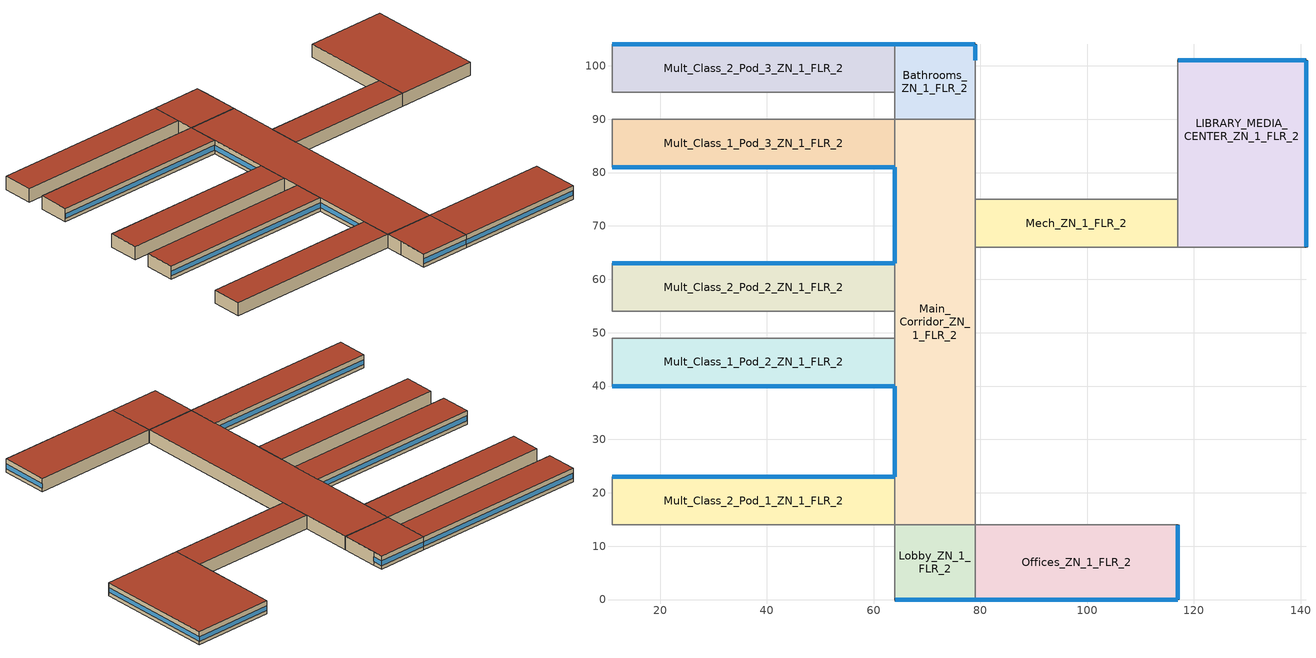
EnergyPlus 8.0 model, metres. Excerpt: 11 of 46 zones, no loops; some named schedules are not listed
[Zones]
Mult_Class_2_Pod_1_ZN_1_FLR_2
 floor to Mult_Class_2_Pod_1_ZN_1_FLR_1 (int_slab_floor): 11,23 64,23 64,14 11,14 z4
 wall outside (nonres_ext_wall): 64,23 11,23 z4:8
 wall to Corridor_Pod_1_ZN_1_FLR_2 (int_wall): 11,14 64,14 z4:8
 wall to Main_Corridor_ZN_1_FLR_2 (int_wall): 64,14 64,23 z4:8
 wall to Corner_Class_2_Pod_1_ZN_1_FLR_2 (int_wall): 11,23 11,14 z4:8
 window (Window_U_0.72_SHGC_0.25): 63.95,23 11.05,23 z5.1:6.5
 roof outside (nonres_roof): 11,14 64,14 64,23 11,23 z8
Mult_Class_1_Pod_2_ZN_1_FLR_2
 floor to Mult_Class_1_Pod_2_ZN_1_FLR_1 (int_slab_floor): 11,49 64,49 64,40 11,40 z4
 wall outside (nonres_ext_wall): 11,40 64,40 z4:8
 wall to Main_Corridor_ZN_1_FLR_2 (int_wall): 64,40 64,49 z4:8
 wall to Corridor_Pod_2_ZN_1_FLR_2 (int_wall): 64,49 11,49 z4:8
 wall to Corner_Class_1_Pod_2_ZN_1_FLR_2 (int_wall): 11,49 11,40 z4:8
 window (Window_U_0.72_SHGC_0.25): 11.05,40 63.95,40 z5.1:6.5
 roof outside (nonres_roof): 11,40 64,40 64,49 11,49 z8
Mult_Class_2_Pod_2_ZN_1_FLR_2
 floor to Mult_Class_2_Pod_2_ZN_1_FLR_1 (int_slab_floor): 11,63 64,63 64,54 11,54 z4
 wall outside (nonres_ext_wall): 64,63 11,63 z4:8
 wall to Corridor_Pod_2_ZN_1_FLR_2 (int_wall): 11,54 64,54 z4:8
 wall to Main_Corridor_ZN_1_FLR_2 (int_wall): 64,54 64,63 z4:8
 wall to Corner_Class_2_Pod_2_ZN_1_FLR_2 (int_wall): 11,63 11,54 z4:8
 window (Window_U_0.72_SHGC_0.25): 63.95,63 11.05,63 z5.1:6.5
 roof outside (nonres_roof): 11,54 64,54 64,63 11,63 z8
Mult_Class_1_Pod_3_ZN_1_FLR_2
 floor to Mult_Class_1_Pod_3_ZN_1_FLR_1 (int_slab_floor): 11,90 64,90 64,81 11,81 z4
 wall outside (nonres_ext_wall): 11,81 64,81 z4:8
 wall to Main_Corridor_ZN_1_FLR_2 (int_wall): 64,81 64,90 z4:8
 wall to Corridor_Pod_3_ZN_1_FLR_2 (int_wall): 64,90 11,90 z4:8
 wall to Corner_Class_1_Pod_3_ZN_1_FLR_2 (int_wall): 11,90 11,81 z4:8
 window (Window_U_0.72_SHGC_0.25): 11.05,81 63.95,81 z5.1:6.5
 roof outside (nonres_roof): 11,81 64,81 64,90 11,90 z8
Mult_Class_2_Pod_3_ZN_1_FLR_2
 floor to Mult_Class_2_Pod_3_ZN_1_FLR_1 (int_slab_floor): 11,104 64,104 64,95 11,95 z4
 wall outside (nonres_ext_wall): 64,104 11,104 z4:8
 wall to Corridor_Pod_3_ZN_1_FLR_2 (int_wall): 11,95 64,95 z4:8
 wall to Bathrooms_ZN_1_FLR_2 (int_wall): 64,95 64,104 z4:8
 wall to Corner_Class_2_Pod_3_ZN_1_FLR_2 (int_wall): 11,104 11,95 z4:8
 window (Window_U_0.72_SHGC_0.25): 63.95,104 11.05,104 z5.1:6.5
 roof outside (nonres_roof): 11,95 64,95 64,104 11,104 z8
Main_Corridor_ZN_1_FLR_2
 floor to Main_Corridor_ZN_1_FLR_1 (int_slab_floor): 64,90 79,90 79,14 64,14 z4
 wall outside (nonres_ext_wall): 64,81 64,63 / 64,40 64,23 z4:8
 wall to Lobby_ZN_1_FLR_2 (int_wall): 64,14 79,14 z4:8
 wall to Gym_ZN_1_FLR_1 (int_wall): 79,14 79,66 z4:8
 wall to Mech_ZN_1_FLR_2 (int_wall): 79,66 79,75 z4:8
 wall to Auditorium_ZN_1_FLR_1 (nonres_ext_wall): 79,75 79,90 z4:8
 wall to Bathrooms_ZN_1_FLR_2 (int_wall): 79,90 64,90 z4:8
 wall to Corridor_Pod_2_ZN_1_FLR_2 (int_wall): 64,54 64,49 z4:8
 window (Window_U_0.72_SHGC_0.25): 64,80.95 64,63.05 / 64,39.95 64,23.05 z5.1:6.51
 roof outside (nonres_roof): 64,14 79,14 79,90 64,90 z8
Lobby_ZN_1_FLR_2
 floor to Lobby_ZN_1_FLR_1 (int_slab_floor): 64,14 79,14 79,0 64,0 z4
 wall outside (nonres_ext_wall): 64,0 79,0 z4:8
 wall to Offices_ZN_1_FLR_2 (int_wall): 79,0 79,14 z4:8
 wall to Corridor_Pod_1_ZN_1_FLR_2 (int_wall): 64,14 64,9 z4:8
 wall to Mult_Class_1_Pod_1_ZN_1_FLR_2 (int_wall): 64,9 64,0 z4:8
 window (Window_U_0.72_SHGC_0.25): 64.05,0 78.95,0 z5.1:6.51
 roof outside (nonres_roof): 64,0 79,0 79,14 64,14 z8
Bathrooms_ZN_1_FLR_2
 floor to Bathrooms_ZN_1_FLR_1 (int_slab_floor): 64,104 79,104 79,90 64,90 z4
 wall outside (nonres_ext_wall): 79,101 79,104 64,104 z4:8
 wall to Auditorium_ZN_1_FLR_1 (nonres_ext_wall): 79,90 79,101 z4:8
 wall to Corridor_Pod_3_ZN_1_FLR_2 (int_wall): 64,95 64,90 z4:8
 window (Window_U_0.72_SHGC_0.25): 79,101.05 79,103.95 z5.1:6.55; 78.95,104 64.05,104 z5.1:6.51
 roof outside (nonres_roof): 64,90 79,90 79,104 64,104 z8
Offices_ZN_1_FLR_2
 floor to Offices_ZN_1_FLR_1 (int_slab_floor): 79,14 117,14 117,0 79,0 z4
 wall outside (nonres_ext_wall): 79,0 117,0 117,14 z4:8
 wall to Gym_ZN_1_FLR_1 (int_wall): 117,14 79,14 z4:8
 window (Window_U_0.72_SHGC_0.25): 79.05,0 116.95,0 z5.1:6.5; 117,0.05 117,13.95 z5.1:6.51
 roof outside (nonres_roof): 79,0 117,0 117,14 79,14 z8
LIBRARY_MEDIA_CENTER_ZN_1_FLR_2
 floor to Kitchen_ZN_1_FLR_1 (int_slab_floor): 117,75 141,75 141,66 117,66 z4
 floor to Cafeteria_ZN_1_FLR_1 (int_slab_floor): 117,101 141,101 141,75 117,75 z4
 wall outside (nonres_ext_wall): 141,66 141,101 117,101 z4:8
 wall to Aux_Gym_ZN_1_FLR_1 (int_wall): 117,66 141,66 z4:8
 wall to Mech_ZN_1_FLR_2 (int_wall): 117,75 117,66 z4:8
 wall to Auditorium_ZN_1_FLR_1 (int_wall): 117,101 117,75 z4:8
 window (Window_U_0.72_SHGC_0.25): 141,66.05 141,100.95 z5.1:6.5; 140.95,101 117.05,101 z5.1:6.51
 roof outside (nonres_roof): 117,66 141,66 141,101 117,101 z8
Mech_ZN_1_FLR_2
 floor to Mech_ZN_1_FLR_1 (int_slab_floor): 79,75 117,75 117,66 79,66 z4
 wall to Gym_ZN_1_FLR_1 (int_wall): 79,66 117,66 z4:8
 wall to Auditorium_ZN_1_FLR_1 (int_wall): 117,75 79,75 z4:8
 roof outside (nonres_roof): 79,66 117,66 117,75 79,75 z8
[Building]
Secondary School: North Axis {deg}=0; Terrain=City; Loads Convergence Tolerance Value=0.04; Temperature Convergence Tolerance Value {deltaC}=0.2; Solar Distribution=FullInteriorAndExterior; Maximum Number of Warmup Days=25; Minimum Number of Warmup Days=6
[Site:Location]
Site:Location=Houston Bush Intercontinental_TX_USA Design_Conditions; Latitude {N+ S-}=30; Longitude {W- E+}=-95.37; Time Zone Relative to GMT {GMT+/-}=-6; Elevation {m}=29
[SizingPeriod:DesignDay] Day of Month=21; Dry-Bulb Temperature Range Modifier Type=DefaultMultipliers; Humidity Condition Type=Wetbulb; Barometric Pressure {Pa}=100977; Rain {Yes/No}=No; Snow on ground {Yes/No}=No; Daylight Savings Time Indicator=No
Name | Month | Day Type | Maximum Dry-Bulb Temperature {C} | Daily Dry-Bulb Temperature Range {C} | Wetbulb at Maximum Dry-Bulb {C} | Wind Speed {m/s} design conditions vs. traditional 6.71 m/s (15 mph) | Wind Direction {Degrees; N=0, S=180} | Solar Model Indicator | Clearness {0.0 to 1.1} | Wind Speed {m/s} design conditions vs. traditional 3.35 m/s (7mph) | ASHRAE Clear Sky Optical Depth for Beam Irradiance (taub) | ASHRAE Clear Sky Optical Depth for Diffuse Irradiance (taud)
Houston Bush Intercontinental Ann Htg 99.6% Condns DB | 1 | WinterDesignDay | -1.6 | 0 | -1.6 | 2.8 | 0 | ASHRAEClearSky | 0
Houston Bush Intercontinental Ann Clg .4% Condns DB=>MWB | 7 | SummerDesignDay | 36 | 10.1 | 24.8 |  | 170 | ASHRAETau |  | 3.5 | 0.499 | 1.97
[Site:GroundTemperature:BuildingSurface]
20.84, 20.81, 20.85, 20.89, 20.94, 23.18, 23.51, 23.57, 23.6, 21.32, 21.03, 20.9
[Site:WaterMainsTemperature]
Calculation Method=CORRELATION; Annual Average Outdoor Air Temperature {C}=20.05; Maximum Difference In Monthly Average Outdoor Air Temperatures {deltaC}=17.0722
[Material]
Name | Roughness | Thickness {m} | Conductivity {W/m-K} | Density {kg/m3} | Specific Heat {J/kg-K} | Thermal Absorptance | Solar Absorptance | Visible Absorptance | Absorptance:Thermal | Absorptance:Solar | Absorptance:Visible
Std Wood 6inch | MediumSmooth | 0.15 | 0.12 | 540 | 1210 | 0.9 | 0.7 | 0.7
F07 25mm stucco | Smooth | 0.0254 | 0.72 | 1856 | 840 | 0.9 | 0.7 | 0.7
F08 Metal surface | Smooth | 0.0008 | 45.28 | 7824 | 500
F13 Built-up roofing | Rough | 0.0095 | 0.16 | 1120 | 1460 |  |  |  | 0.75 | 0.45
G01 13mm gypsum board | Smooth | 0.0127 | 0.16 | 800 | 1090 |  |  |  | 0.9 | 0.7 | 0.5
G01 16mm gypsum board | MediumSmooth | 0.0159 | 0.16 | 800 | 1090
100mm Normalweight concrete floor | MediumRough | 0.1016 | 2.31 | 2322 | 832
[Material:NoMass]
CP02 CARPET PAD: VeryRough, 0.21648, 0.9, 0.7, 0.8
Nonres_Roof_Insulation: MediumSmooth, 3.4722, 0.9, 0.7, 0.7
Nonres_Exterior_Wall_Insulation: MediumSmooth, 1.03652, 0.9, 0.7, 0.7
[Construction]
InteriorFurnishings: Std Wood 6inch
int_wall: G01 13mm gypsum board, G01 13mm gypsum board
int_slab_floor: 100mm Normalweight concrete floor, CP02 CARPET PAD
nonres_roof: F13 Built-up roofing, Nonres_Roof_Insulation, F08 Metal surface
nonres_ext_wall: F07 25mm stucco, G01 16mm gypsum board, Nonres_Exterior_Wall_Insulation, G01 16mm gypsum board
Window_U_0.72_SHGC_0.25: REF B TINT MID 6MM
[WindowMaterial:Glazing]
REF B TINT MID 6MM: Optical Data Type=SpectralAverage; Thickness {m}=0.006; Solar Transmittance at Normal Incidence=0.1; Front Side Solar Reflectance at Normal Incidence=0.11; Back Side Solar Reflectance at Normal Incidence=0.41; Visible Transmittance at Normal Incidence=0.13; Front Side Visible Reflectance at Normal Incidence=0.1; Back Side Visible Reflectance at Normal Incidence=0.32; Infrared Transmittance at Normal Incidence=0; Front Side Infrared Hemispherical Emissivity=0.84; Back Side Infrared Hemispherical Emissivity=0.45; Conductivity {W/m-K}=0.9
[Zone] Type=1; Multiplier=1; Ceiling Height {m}=4; Floor Area {m2}=autocalculate; Part of Total Floor Area=Yes
Name | Volume {m3}
Mult_Class_2_Pod_1_ZN_1_FLR_2; Mult_Class_1_Pod_2_ZN_1_FLR_2; Mult_Class_2_Pod_2_ZN_1_FLR_2; Mult_Class_1_Pod_3_ZN_1_FLR_2; Mult_Class_2_Pod_3_ZN_1_FLR_2 | 1908
Main_Corridor_ZN_1_FLR_2 | 4560
Lobby_ZN_1_FLR_2; Bathrooms_ZN_1_FLR_2 | 840
Offices_ZN_1_FLR_2 | 2128
LIBRARY_MEDIA_CENTER_ZN_1_FLR_2 | 3360
Mech_ZN_1_FLR_2 | 1368
[InternalMass] Construction=InteriorFurnishings
Name | Zone | Surface Area {m2}
Mult_Class_2_Pod_1_ZN_1_FLR_2_InternalMass_1 | Mult_Class_2_Pod_1_ZN_1_FLR_2 | 954
Mult_Class_1_Pod_2_ZN_1_FLR_2_InternalMass_1 | Mult_Class_1_Pod_2_ZN_1_FLR_2 | 954
Mult_Class_2_Pod_2_ZN_1_FLR_2_InternalMass_1 | Mult_Class_2_Pod_2_ZN_1_FLR_2 | 954
Mult_Class_1_Pod_3_ZN_1_FLR_2_InternalMass_1 | Mult_Class_1_Pod_3_ZN_1_FLR_2 | 954
Mult_Class_2_Pod_3_ZN_1_FLR_2_InternalMass_1 | Mult_Class_2_Pod_3_ZN_1_FLR_2 | 954
Main_Corridor_ZN_1_FLR_2_InternalMass_1 | Main_Corridor_ZN_1_FLR_2 | 2280
Lobby_ZN_1_FLR_2_InternalMass_1 | Lobby_ZN_1_FLR_2 | 420
Bathrooms_ZN_1_FLR_2_InternalMass_1 | Bathrooms_ZN_1_FLR_2 | 420
Offices_ZN_1_FLR_2_InternalMass_1 | Offices_ZN_1_FLR_2 | 1064
LIBRARY_MEDIA_CENTER_ZN_1_FLR_2_InternalMass_1 | LIBRARY_MEDIA_CENTER_ZN_1_FLR_2 | 1680
Mech_ZN_1_FLR_2_InternalMass_1 | Mech_ZN_1_FLR_2 | 684
[People] Fraction Radiant=0.3; Sensible Heat Fraction=AUTOCALCULATE; Activity Level Schedule=ACTIVITY_SCH; Enable ASHRAE 55 Comfort Warnings=No; Mean Radiant Temperature Calculation Type=ZoneAveraged; Work Efficiency Schedule=WORK_EFF_SCH; Clothing Insulation Schedule=CLOTHING_SCH; Air Velocity Schedule=AIR_VELO_SCH; Thermal Comfort Model 1 Type=FANGER
Name | Zone or ZoneList | Number of People Schedule | Number of People Calculation Method | Zone Floor Area per Person {m2/person}
Mult_Class_2_Pod_1_ZN_1_FLR_2 | Mult_Class_2_Pod_1_ZN_1_FLR_2 | BLDG_OCC_SCH | Area/Person | 2.654
Mult_Class_1_Pod_2_ZN_1_FLR_2 | Mult_Class_1_Pod_2_ZN_1_FLR_2 | BLDG_OCC_SCH | Area/Person | 2.654
Mult_Class_2_Pod_2_ZN_1_FLR_2 | Mult_Class_2_Pod_2_ZN_1_FLR_2 | BLDG_OCC_SCH | Area/Person | 2.654
Mult_Class_1_Pod_3_ZN_1_FLR_2 | Mult_Class_1_Pod_3_ZN_1_FLR_2 | BLDG_OCC_SCH_Extend | Area/Person | 2.654
Mult_Class_2_Pod_3_ZN_1_FLR_2 | Mult_Class_2_Pod_3_ZN_1_FLR_2 | BLDG_OCC_SCH_Extend | Area/Person | 2.654
Bathrooms_ZN_1_FLR_2 | Bathrooms_ZN_1_FLR_2 | BLDG_OCC_SCH | People
Offices_ZN_1_FLR_2 | Offices_ZN_1_FLR_2 | BLDG_OCC_SCH_Offices | Area/Person | 18.579
LIBRARY_MEDIA_CENTER_ZN_1_FLR_2 | LIBRARY_MEDIA_CENTER_ZN_1_FLR_2 | BLDG_OCC_SCH | Area/Person | 9.289
Mech_ZN_1_FLR_2 | Mech_ZN_1_FLR_2 | BLDG_OCC_SCH | People
[Lights] Design Level Calculation Method=Watts/Area; Return Air Fraction=0; Fraction Radiant=0.37; Fraction Visible=0.2; Fraction Replaceable=1; Return Air Fraction Calculated from Plenum Temperature=No
Name | Zone or ZoneList | Schedule | Watts per Zone Floor Area {W/m2}2}
Mult_Class_2_Pod_1_ZN_1_FLR_2_Lights | Mult_Class_2_Pod_1_ZN_1_FLR_2 | BLDG_LIGHT_CLASSROOM_SCH | 13.3472
Mult_Class_1_Pod_2_ZN_1_FLR_2_Lights | Mult_Class_1_Pod_2_ZN_1_FLR_2 | BLDG_LIGHT_CLASSROOM_SCH | 13.3472
Mult_Class_2_Pod_2_ZN_1_FLR_2_Lights | Mult_Class_2_Pod_2_ZN_1_FLR_2 | BLDG_LIGHT_CLASSROOM_SCH | 13.3472
Mult_Class_1_Pod_3_ZN_1_FLR_2_Lights | Mult_Class_1_Pod_3_ZN_1_FLR_2 | BLDG_LIGHT_CLASSROOM_SCH | 13.3472
Mult_Class_2_Pod_3_ZN_1_FLR_2_Lights | Mult_Class_2_Pod_3_ZN_1_FLR_2 | BLDG_LIGHT_CLASSROOM_SCH | 13.3472
Main_Corridor_ZN_1_FLR_2_Lights | Main_Corridor_ZN_1_FLR_2 | BLDG_LIGHT_CORRIDOR_SCH | 7.10418
Lobby_ZN_1_FLR_2_Lights | Lobby_ZN_1_FLR_2 | BLDG_LIGHT_LOBBYFLR1_SCH | 9.68752
Bathrooms_ZN_1_FLR_2_Lights | Bathrooms_ZN_1_FLR_2 | BLDG_LIGHT_BATH_SCH | 10.5486
Offices_ZN_1_FLR_2_Lights | Offices_ZN_1_FLR_2 | BLDG_LIGHT_OFFICE_SCH | 11.9479
LIBRARY_MEDIA_CENTER_ZN_1_FLR_2_Lights | LIBRARY_MEDIA_CENTER_ZN_1_FLR_2 | BLDG_LIGHT_LIBRARY_SCH | 12.7014
Mech_ZN_1_FLR_2_Lights | Mech_ZN_1_FLR_2 | BLDG_LIGHT_SCH | 10.2257
[ElectricEquipment] Schedule=BLDG_EQUIP_SCH; Design Level Calculation Method=EquipmentLevel; Fraction Latent=0; Fraction Radiant=0.5; Fraction Lost=0
Name | Zone or ZoneList | Design Level {W}
Mult_Class_2_Pod_1_ZN_1_FLR_2_PlugMisc_Equip | Mult_Class_2_Pod_1_ZN_1_FLR_2 | 4770
Mult_Class_1_Pod_2_ZN_1_FLR_2_PlugMisc_Equip | Mult_Class_1_Pod_2_ZN_1_FLR_2 | 4770
Mult_Class_2_Pod_2_ZN_1_FLR_2_PlugMisc_Equip | Mult_Class_2_Pod_2_ZN_1_FLR_2 | 4770
Mult_Class_1_Pod_3_ZN_1_FLR_2_PlugMisc_Equip | Mult_Class_1_Pod_3_ZN_1_FLR_2 | 9540
Mult_Class_2_Pod_3_ZN_1_FLR_2_PlugMisc_Equip | Mult_Class_2_Pod_3_ZN_1_FLR_2 | 9540
Main_Corridor_ZN_1_FLR_2_PlugMisc_Equip | Main_Corridor_ZN_1_FLR_2 | 4560
Lobby_ZN_1_FLR_2_PlugMisc_Equip | Lobby_ZN_1_FLR_2 | 840
Bathrooms_ZN_1_FLR_2_PlugMisc_Equip | Bathrooms_ZN_1_FLR_2 | 840
Offices_ZN_1_FLR_2_PlugMisc_Equip | Offices_ZN_1_FLR_2 | 5745.6
LIBRARY_MEDIA_CENTER_ZN_1_FLR_2_PlugMisc_Equip | LIBRARY_MEDIA_CENTER_ZN_1_FLR_2 | 8400
Mech_ZN_1_FLR_2_PlugMisc_Equip | Mech_ZN_1_FLR_2 | 1368
[Daylighting:Controls] Total Daylighting Reference Points=2; Z-Coordinate of First Reference Point {m}=0.762; Z-Coordinate of Second Reference Point {m}=0.762; Lighting Control Type=2; Maximum Allowable Discomfort Glare Index=22; Minimum Input Power Fraction for Continuous Dimming Control=0.3; Minimum Light Output Fraction for Continuous Dimming Control=0.2; Number of Stepped Control Steps=3; Probability Lighting will be Reset When Needed in Manual Stepped Control=1
Name | X-Coordinate of First Reference Point {m} | Y-Coordinate of First Reference Point {m} | X-Coordinate of Second Reference Point {m} | Y-Coordinate of Second Reference Point {m} | Fraction of Zone Controlled by First Reference Point | Fraction of Zone Controlled by Second Reference Point | Illuminance Setpoint at First Reference Point {lux} | Illuminance Setpoint at Second Reference Point {lux} | Glare Calculation Azimuth Angle of View Direction Clockwise from Zone y-Axis {deg}
Mult_Class_2_Pod_1_ZN_1_FLR_2; Mult_Class_2_Pod_2_ZN_1_FLR_2; Mult_Class_2_Pod_3_ZN_1_FLR_2 | 13.2588 | 7.3236 | 39.7764 | 7.3236 | 0.14 | 0.14 | 500 | 500 | 0
Mult_Class_1_Pod_2_ZN_1_FLR_2; Mult_Class_1_Pod_3_ZN_1_FLR_2 | 13.2588 | 1.6764 | 39.7764 | 1.6764 | 0.14 | 0.14 | 500 | 500 | 180
Lobby_ZN_1_FLR_2 | 3.7338 | 1.6764 | 11.2014 | 1.6764 | 0.09 | 0.09 | 375 | 375 | 180
Offices_ZN_1_FLR_2 | 18.9982 | 1.6764 | 36.3322 | 7.0104 | 0.115 | 0.115 | 500 | 500 | 180
LIBRARY_MEDIA_CENTER_ZN_1_FLR_2 | 22.3236 | 17.5 | 12 | 33.3236 | 0.085 | 0.085 | 375 | 375 | 0
[ZoneInfiltration:DesignFlowRate] Schedule=INFIL_SCH_PNNL; Design Flow Rate Calculation Method=Flow/ExteriorArea; Constant Term Coefficient=0; Temperature Term Coefficient=0; Velocity Term Coefficient=0.224; Velocity Squared Term Coefficient=0
Name | Zone or ZoneList | Flow per Exterior Surface Area {m3/s-m2}
Mult_Class_2_Pod_1_ZN_1_FLR_2_Infiltration | Mult_Class_2_Pod_1_ZN_1_FLR_2 | 0.00017524
Mult_Class_1_Pod_2_ZN_1_FLR_2_Infiltration | Mult_Class_1_Pod_2_ZN_1_FLR_2 | 0.00017524
Mult_Class_2_Pod_2_ZN_1_FLR_2_Infiltration | Mult_Class_2_Pod_2_ZN_1_FLR_2 | 0.00017524
Mult_Class_1_Pod_3_ZN_1_FLR_2_Infiltration | Mult_Class_1_Pod_3_ZN_1_FLR_2 | 0.00017524
Mult_Class_2_Pod_3_ZN_1_FLR_2_Infiltration | Mult_Class_2_Pod_3_ZN_1_FLR_2 | 0.00017524
Main_Corridor_ZN_1_FLR_2_Infiltration | Main_Corridor_ZN_1_FLR_2 | 8.4775e-05
Lobby_ZN_1_FLR_2_Infiltration | Lobby_ZN_1_FLR_2 | 0.000126309
Bathrooms_ZN_1_FLR_2_Infiltration | Bathrooms_ZN_1_FLR_2 | 0.00020255
Offices_ZN_1_FLR_2_Infiltration | Offices_ZN_1_FLR_2 | 0.000159878
LIBRARY_MEDIA_CENTER_ZN_1_FLR_2_Infiltration | LIBRARY_MEDIA_CENTER_ZN_1_FLR_2 | 0.000124602
Mech_ZN_1_FLR_2_Infiltration | Mech_ZN_1_FLR_2 | 0
[Exterior:Lights] Control Option=AstronomicalClock
Name | Schedule | Design Level {W}
Exterior_Lights_a | Exterior_lighting_schedule_a | 353.47
Exterior_Lights_b | Exterior_lighting_schedule_b | 8427.85
[EnergyManagementSystem:Program]
PSZ4_8_Fan_Control: IF PSZ4_8_Number_of_Stages == 1; Return; ENDIF; IF PSZ4_8_HeatingRTF > 0; SET PSZ4_8_Heating = PSZ4_8_HeatingRTF; SET PSZ4_8_Ven = 1 - PSZ4_8_HeatingRTF; SET PSZ4_8_Eco = 0; SET PSZ4_8_Stage1 = 0; SET PSZ4_8_Stage2 = 0; ELSE; SET PSZ4_8_Heating = 0; SET PSZ4_8_EcoSpeed = PSZ4_8_VenSpeed; IF PSZ4_8_SpeedRatio == 0; IF PSZ4_8_RTF > 0; SET PSZ4_8_Stage1 = PSZ4_8_RTF; SET PSZ4_8_Stage2 = 0; SET PSZ4_8_Ven = 1-PSZ4_8_RTF; SET PSZ4_8_Eco = 0; IF PSZ4_8_OAFlowMass > (PSZ4_8_OADesignMass * PSZ4_8_OASch); SET PSZ4_8_Stage1Speed = 1.0; ENDIF; ELSE; SET PSZ4_8_Stage1 = 0; SET PSZ4_8_Stage2 = 0; IF PSZ4_8_OAFlowMass > (PSZ4_8_OADesignMass * PSZ4_8_OASch); SET PSZ4_8_Eco = 1.0; SET PSZ4_8_Ven = 0; SET PSZ4_8_Exp_DAT = PSZ4_8_DAT_Rqd - (1-PSZ4_8_VenSpeed) * KITCHEN_ZN_1_FLR_1_Temp; SET PSZ4_8_Exp_DAT = PSZ4_8_Exp_DAT/PSZ4_8_VenSpeed; IF OAT_F > PSZ4_8_Exp_DAT; SET PSZ4_8_EcoSpeed = PSZ4_8_Stage2Speed; ENDIF; ELSE; SET PSZ4_8_Eco = 0; SET PSZ4_8_Ven = 1.0; ENDIF; ENDIF; ELSE; SET PSZ4_8_Stage1 = 1- PSZ4_8_SpeedRatio; SET PSZ4_8_Stage2 = PSZ4_8_SpeedRatio; SET PSZ4_8_Ven = 0; SET PSZ4_8_Eco = 0; IF PSZ4_8_OAFlowMass > (PSZ4_8_OADesignMass * PSZ4_8_OASch); SET PSZ4_8_Stage1Speed = 1.0; ENDIF; ENDIF; ENDIF; SET PSZ4_8_FPR = PSZ4_8_Ven * (PSZ4_8_VenSpeed ^ PSZ4_8_FanPwrExponent); SET PSZ4_8_FPR = PSZ4_8_FPR + PSZ4_8_Eco * (PSZ4_8_EcoSpeed ^ PSZ4_8_FanPwrExponent); SET PSZ4_8_FPR_1 = PSZ4_8_Stage1 * (PSZ4_8_Stage1Speed ^ PSZ4_8_FanPwrExponent); SET PSZ4_8_FPR = PSZ4_8_FPR + PSZ4_8_FPR_1; SET PSZ4_8_FPR_2 = PSZ4_8_Stage2 * (PSZ4_8_Stage2Speed ^ PSZ4_8_FanPwrExponent); SET PSZ4_8_FPR = PSZ4_8_FPR + PSZ4_8_FPR_2; SET PSZ4_8_FPR_3 = PSZ4_8_Heating * (PSZ4_8_HeatSpeed ^ PSZ4_8_FanPwrExponent); SET PSZ4_8_FanPwrRatio = PSZ4_8_FPR +  PSZ4_8_FPR_3; SET PSZ4_8_Fan_Pressure = PSZ4_8_Fan_DesignPressure * PSZ4_8_FanPwrRatio
